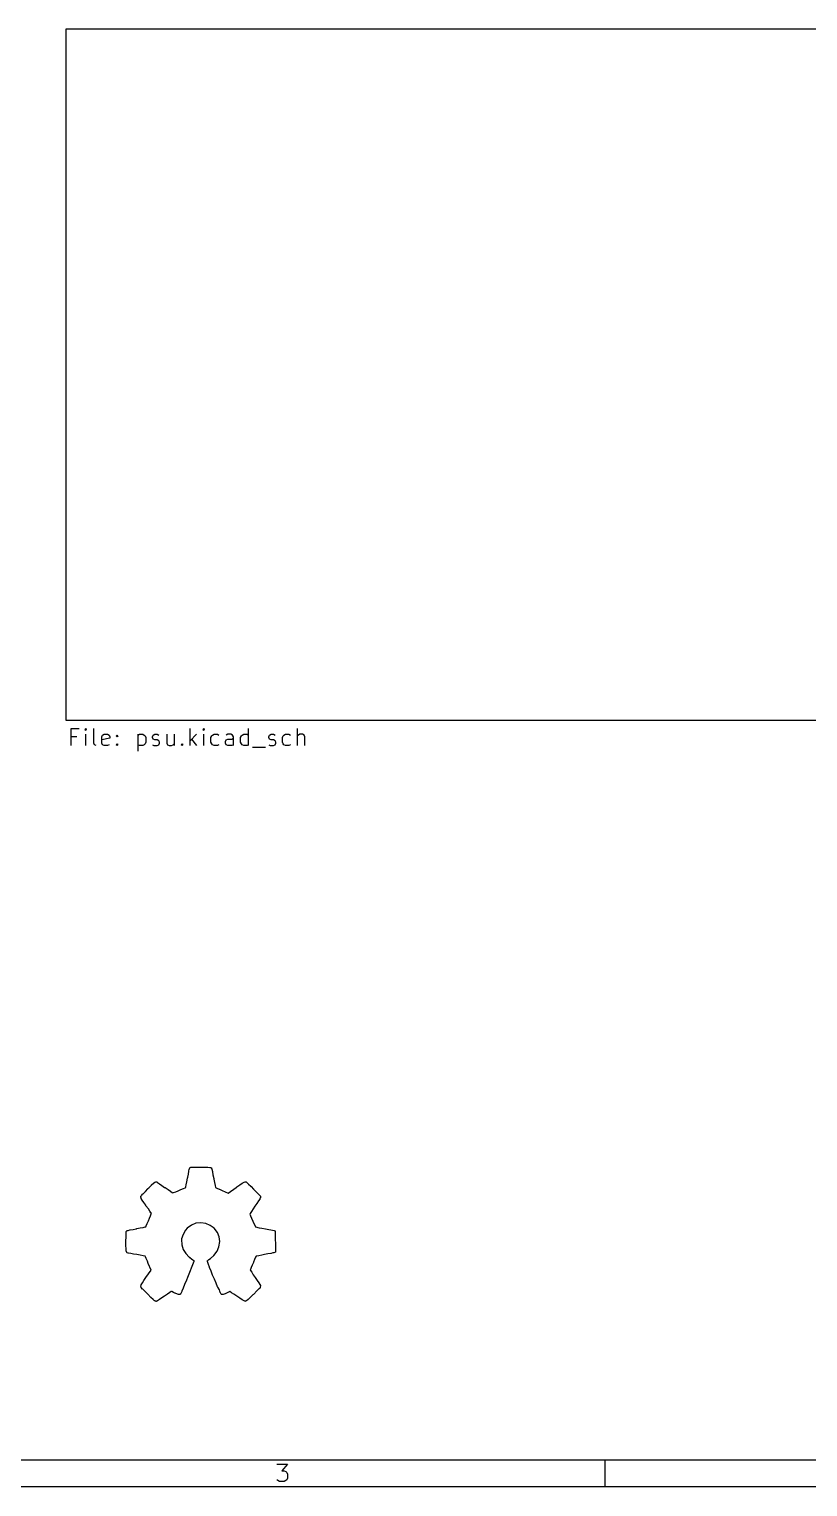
# Model space of a CAD drawing. Header units: millimetres. Extents: x 10 to 287, y -200 to -10.
# Drawn here: x 116.6 to 175.3, y -200 to -90.2 of the extents above; entities that cross this region are included whole.
import ezdxf

# ---------------------------------------------------------------- set-up
doc = ezdxf.new("R2010")
doc.units = ezdxf.units.MM
doc.layers.add('RED', color=14, linetype='CONTINUOUS')
doc.layers.add('YELLOWTHREE', color=44, linetype='CONTINUOUS')

msp = doc.modelspace()

# ---------------------------------------------------------------- linework, layer by layer
at = {"layer": 'RED', "linetype": 'CONTINUOUS'}
for p, q in [((119.38, -90.17), (119.38, -142.24)), ((186.69, -90.17), (119.38, -90.17)), ((119.38, -90.17), (119.38, -142.24)), ((186.69, -90.17), (119.38, -90.17)), ((119.38, -142.24), (186.69, -142.24)), ((119.38, -142.24), (186.69, -142.24)), ((128.5001, -177.0226), (128.5506, -176.7449)), ((128.5506, -176.7449), (128.5519, -176.7402)), ((128.5519, -176.7402), (128.5521, -176.7385)), ((128.5521, -176.7385), (128.5537, -176.734)), ((128.5537, -176.734), (128.5548, -176.7306)), ((128.5548, -176.7306), (128.5555, -176.7294)), ((128.5555, -176.7294), (128.5574, -176.7245)), ((128.5574, -176.7245), (128.5784, -176.6824)), ((128.5784, -176.6824), (128.6264, -176.442)), ((128.6264, -176.442), (128.6515, -176.2168)), ((128.6515, -176.2168), (128.6518, -176.2151)), ((128.6518, -176.2151), (128.652, -176.2127)), ((128.652, -176.2127), (128.6774, -176.0603)), ((128.6774, -176.0603), (128.6789, -176.0546)), ((128.6789, -176.0546), (128.6791, -176.0527)), ((128.6791, -176.0527), (128.6805, -176.0488)), ((128.6805, -176.0488), (128.6814, -176.0458)), ((128.6814, -176.0458), (128.6821, -176.0445)), ((128.6821, -176.0445), (128.6844, -176.0387)), ((128.6844, -176.0387), (128.7098, -175.9879)), ((128.7098, -175.9879), (128.7113, -175.9854)), ((128.7113, -175.9854), (128.7118, -175.9842)), ((128.7118, -175.9842), (128.7132, -175.9825)), ((128.7132, -175.9825), (128.7179, -175.9753)), ((128.7179, -175.9753), (128.7248, -175.9692)), ((128.7248, -175.9692), (128.7313, -175.9618)), ((128.7313, -175.9618), (128.7387, -175.957)), ((128.7387, -175.957), (128.7402, -175.9558)), ((128.7402, -175.9558), (128.7413, -175.9554)), ((128.7413, -175.9554), (128.7439, -175.9538)), ((128.7439, -175.9538), (128.7947, -175.9284)), ((128.7947, -175.9284), (128.8087, -175.9231)), ((128.8087, -175.9231), (128.8114, -175.9229)), ((128.8114, -175.9229), (128.8139, -175.9219)), ((128.8139, -175.9219), (128.8288, -175.9204)), ((128.8288, -175.9204), (128.9558, -175.9204)), ((128.9558, -175.9204), (129.1336, -175.9204)), ((129.1336, -175.9204), (129.3876, -175.9204)), ((129.3876, -175.9204), (129.6162, -175.9204)), ((129.6162, -175.9204), (129.8702, -175.9204)), ((129.8702, -175.9204), (130.0734, -175.9204)), ((130.0734, -175.9204), (130.0794, -175.921)), ((130.0794, -175.921), (130.0859, -175.9214)), ((130.0859, -175.9214), (130.2323, -175.9458)), ((130.2323, -175.9458), (130.2766, -175.9458)), ((130.2766, -175.9458), (130.2915, -175.9473)), ((130.2915, -175.9473), (130.2939, -175.9483)), ((130.2939, -175.9483), (130.2967, -175.9485)), ((130.2967, -175.9485), (130.3073, -175.9538)), ((130.3073, -175.9538), (130.3189, -175.9586)), ((130.3189, -175.9586), (130.3208, -175.9605)), ((130.3208, -175.9605), (130.3234, -175.9618)), ((130.3234, -175.9618), (130.3318, -175.9715)), ((130.3318, -175.9715), (130.34, -175.9797)), ((130.34, -175.9797), (130.3409, -175.9821)), ((130.3409, -175.9821), (130.3428, -175.9842)), ((130.3428, -175.9842), (130.3489, -175.9979)), ((130.3489, -175.9979), (130.3743, -176.0741)), ((130.3743, -176.0741), (130.3746, -176.0757)), ((130.3746, -176.0757), (130.3753, -176.0773)), ((130.3753, -176.0773), (130.4261, -176.2551)), ((130.4261, -176.2551), (130.4273, -176.262)), ((130.4273, -176.262), (130.4285, -176.2676)), ((130.4285, -176.2676), (130.4532, -176.4902)), ((130.4532, -176.4902), (130.5279, -176.7639)), ((130.5279, -176.7639), (130.5285, -176.7677)), ((130.5285, -176.7677), (130.5291, -176.7691)), ((130.5291, -176.7691), (130.5295, -176.7738)), ((130.5295, -176.7738), (130.5304, -176.7787)), ((130.5304, -176.7787), (130.5302, -176.7801)), ((130.5302, -176.7801), (130.5306, -176.784)), ((130.5306, -176.784), (130.5306, -176.8273)), ((130.5306, -176.8273), (130.5795, -177.0722)), ((125.0891, -178.0537), (125.1879, -177.9302)), ((125.1879, -177.9302), (125.191, -177.927)), ((125.191, -177.927), (125.1935, -177.9239)), ((125.1935, -177.9239), (125.3696, -177.7479)), ((125.3696, -177.7479), (125.5456, -177.5466)), ((125.5456, -177.5466), (125.5485, -177.5438)), ((125.5485, -177.5438), (125.5492, -177.5429)), ((125.5492, -177.5429), (125.5527, -177.5399)), ((125.5527, -177.5399), (125.5566, -177.5364)), ((125.5566, -177.5364), (125.5577, -177.5358)), ((125.5577, -177.5358), (125.5607, -177.5334)), ((125.5607, -177.5334), (125.6287, -177.488)), ((125.6287, -177.488), (125.8255, -177.2667)), ((125.8255, -177.2667), (125.8308, -177.2618)), ((125.8308, -177.2618), (125.8336, -177.2589)), ((125.8336, -177.2589), (125.986, -177.1318)), ((125.986, -177.1318), (125.9878, -177.1305)), ((125.9878, -177.1305), (125.9891, -177.1294)), ((125.9891, -177.1294), (126.0907, -177.0532)), ((126.0907, -177.0532), (126.0956, -177.0502)), ((126.0956, -177.0502), (126.1023, -177.046)), ((126.1023, -177.046), (126.1531, -177.0206)), ((126.1531, -177.0206), (126.1671, -177.0153)), ((126.1671, -177.0153), (126.1698, -177.0151)), ((126.1698, -177.0151), (126.1723, -177.0141)), ((126.1723, -177.0141), (126.1872, -177.0126)), ((126.1872, -177.0126), (126.1946, -177.0133)), ((126.1946, -177.0133), (126.1967, -177.0132)), ((126.1967, -177.0132), (126.1982, -177.0137)), ((126.1982, -177.0137), (126.2021, -177.0141)), ((126.2021, -177.0141), (126.2132, -177.0186)), ((126.2132, -177.0186), (126.225, -177.0226)), ((126.225, -177.0226), (126.227, -177.0243)), ((126.227, -177.0243), (126.2295, -177.0254)), ((126.2295, -177.0254), (126.2411, -177.0349)), ((126.2411, -177.0349), (126.2866, -177.0804)), ((126.2866, -177.0804), (126.4327, -177.1778)), ((126.4327, -177.1778), (126.4337, -177.1786)), ((126.4337, -177.1786), (126.4347, -177.1792)), ((126.4347, -177.1792), (126.6111, -177.3052)), ((126.6111, -177.3052), (126.8198, -177.4444)), ((126.8198, -177.4444), (126.8222, -177.4444)), ((126.8222, -177.4444), (126.8371, -177.4459)), ((126.8371, -177.4459), (126.844, -177.4487)), ((126.844, -177.4487), (126.8512, -177.4502)), ((126.8512, -177.4502), (126.8645, -177.4572)), ((126.8645, -177.4572), (127.093, -177.6096)), ((127.093, -177.6096), (127.0938, -177.6102)), ((127.0938, -177.6102), (127.0951, -177.611)), ((127.0951, -177.611), (127.2729, -177.738)), ((127.2729, -177.738), (127.2744, -177.7393)), ((127.2744, -177.7393), (127.2762, -177.7405)), ((127.2762, -177.7405), (127.3967, -177.8369)), ((127.3967, -177.8369), (127.4224, -177.8497)), ((127.4224, -177.8497), (127.4839, -177.8293)), ((127.4839, -177.8293), (127.4855, -177.8289)), ((127.4855, -177.8289), (127.4871, -177.8283)), ((127.4871, -177.8283), (127.6606, -177.7787)), ((127.6606, -177.7787), (127.8306, -177.7058)), ((127.8306, -177.7058), (128.0327, -177.6048)), ((128.0327, -177.6048), (128.037, -177.6031)), ((128.037, -177.6031), (128.04, -177.6017)), ((128.04, -177.6017), (128.2432, -177.5255)), ((128.2432, -177.5255), (128.3614, -177.4781)), ((128.3614, -177.4781), (128.4091, -177.4462)), ((128.4091, -177.4462), (128.4243, -177.4007)), ((128.4243, -177.4007), (128.4488, -177.2541)), ((128.4488, -177.2541), (128.4493, -177.252)), ((128.4493, -177.252), (128.4496, -177.2501)), ((128.4496, -177.2501), (128.5001, -177.0226)), ((130.5795, -177.0722), (130.5796, -177.0723)), ((130.5796, -177.0723), (130.6304, -177.3009)), ((130.6304, -177.3009), (130.6306, -177.3028)), ((130.6306, -177.3028), (130.6312, -177.3049)), ((130.6312, -177.3049), (130.6547, -177.4459)), ((130.6547, -177.4459), (130.6621, -177.4607)), ((130.6621, -177.4607), (130.7621, -177.5007)), ((130.7621, -177.5007), (130.7629, -177.5011)), ((130.7629, -177.5011), (130.7638, -177.5014)), ((130.7638, -177.5014), (130.9416, -177.5775)), ((130.9416, -177.5775), (130.9435, -177.5785)), ((130.9435, -177.5785), (130.9457, -177.5794)), ((130.9457, -177.5794), (131.1461, -177.6797)), ((131.1461, -177.6797), (131.6135, -177.8665)), ((131.6135, -177.8665), (132.2089, -177.4616)), ((132.2089, -177.4616), (132.2547, -177.4159)), ((132.2547, -177.4159), (132.2599, -177.4116)), ((132.2599, -177.4116), (132.2663, -177.4064)), ((132.2663, -177.4064), (132.4949, -177.254)), ((132.4949, -177.254), (132.6707, -177.1284)), ((132.6707, -177.1284), (132.6734, -177.1268)), ((132.6734, -177.1268), (132.6758, -177.1251)), ((132.6758, -177.1251), (132.8028, -177.0489)), ((132.8028, -177.0489), (132.8035, -177.0485)), ((132.8035, -177.0485), (132.8042, -177.048)), ((132.8042, -177.048), (132.8123, -177.0443)), ((132.8123, -177.0443), (132.8163, -177.0425)), ((132.8163, -177.0425), (132.8166, -177.0424)), ((132.8166, -177.0424), (132.8179, -177.0419)), ((132.8179, -177.0419), (132.8941, -177.0165)), ((132.8941, -177.0165), (132.9015, -177.0148)), ((132.9015, -177.0148), (132.9033, -177.0141)), ((132.9033, -177.0141), (132.9058, -177.0138)), ((132.9058, -177.0138), (132.9087, -177.0132)), ((132.9087, -177.0132), (132.9107, -177.0133)), ((132.9107, -177.0133), (132.9182, -177.0126)), ((132.9182, -177.0126), (132.9331, -177.0141)), ((132.9331, -177.0141), (132.9355, -177.0151)), ((132.9355, -177.0151), (132.9383, -177.0153)), ((132.9383, -177.0153), (132.949, -177.0206)), ((132.949, -177.0206), (132.9605, -177.0254)), ((132.9605, -177.0254), (132.9636, -177.0279)), ((132.9636, -177.0279), (132.9649, -177.0286)), ((132.9649, -177.0286), (132.9661, -177.0299)), ((132.9661, -177.0299), (132.9721, -177.0349)), ((132.9721, -177.0349), (133.0229, -177.0857)), ((133.0229, -177.0857), (133.1477, -177.2105)), ((133.1477, -177.2105), (133.3234, -177.3612)), ((133.3234, -177.3612), (133.3268, -177.3648)), ((133.3268, -177.3648), (133.3311, -177.3688)), ((133.3311, -177.3688), (133.5068, -177.5696)), ((133.5068, -177.5696), (133.6579, -177.7207)), ((133.6579, -177.7207), (133.8351, -177.898)), ((133.8351, -177.898), (133.8357, -177.8985)), ((133.8357, -177.8985), (133.9373, -178.0001)), ((125.0194, -178.1651), (125.0203, -178.1524)), ((125.0203, -178.169), (125.0194, -178.1651)), ((125.0203, -178.1407), (125.0213, -178.1382)), ((125.0203, -178.1524), (125.0203, -178.1407)), ((125.0203, -178.1705), (125.0203, -178.169)), ((125.021, -178.1722), (125.0203, -178.1705)), ((125.0227, -178.1797), (125.021, -178.1722)), ((125.0213, -178.1382), (125.0215, -178.1355)), ((125.0215, -178.1355), (125.0269, -178.1244)), ((125.0481, -178.2559), (125.0227, -178.1797)), ((125.0269, -178.1244), (125.0316, -178.1133)), ((125.0316, -178.1133), (125.034, -178.1103)), ((125.034, -178.1103), (125.0348, -178.1088)), ((125.0348, -178.1088), (125.0364, -178.1073)), ((125.0364, -178.1073), (125.0411, -178.1017)), ((125.0411, -178.1017), (125.0891, -178.0537)), ((125.0486, -178.2571), (125.0481, -178.2559)), ((125.0487, -178.2575), (125.0486, -178.2571)), ((125.0508, -178.2621), (125.0487, -178.2575)), ((125.0542, -178.2695), (125.0508, -178.2621)), ((125.0545, -178.2698), (125.0542, -178.2695)), ((125.0551, -178.271), (125.0545, -178.2698)), ((125.1313, -178.398), (125.0551, -178.271)), ((125.133, -178.4003), (125.1313, -178.398)), ((125.1346, -178.4031), (125.133, -178.4003)), ((125.2602, -178.5789), (125.1346, -178.4031)), ((125.3998, -178.7882), (125.2602, -178.5789)), ((125.3998, -178.7906), (125.3998, -178.7882)), ((125.4001, -178.7945), (125.3998, -178.7906)), ((125.4, -178.7961), (125.4001, -178.7945)), ((125.4005, -178.7981), (125.4, -178.7961)), ((125.4013, -178.8055), (125.4005, -178.7981)), ((125.4052, -178.815), (125.4013, -178.8055)), ((125.4079, -178.8247), (125.4052, -178.815)), ((125.4117, -178.8307), (125.4079, -178.8247)), ((125.4126, -178.8329), (125.4117, -178.8307)), ((125.4138, -178.8341), (125.4126, -178.8329)), ((125.4159, -178.8374), (125.4138, -178.8341)), ((125.5934, -179.0657), (125.4159, -178.8374)), ((133.6159, -178.8594), (133.4908, -179.0596)), ((133.7666, -178.6585), (133.6159, -178.8594)), ((133.7683, -178.6555), (133.7666, -178.6585)), ((133.7702, -178.6532), (133.7683, -178.6555)), ((133.8948, -178.4537), (133.7702, -178.6532)), ((133.9937, -178.3302), (133.8948, -178.4537)), ((133.9373, -178.0001), (134.0135, -178.0763)), ((133.999, -178.322), (133.9937, -178.3302)), ((134.0004, -178.3204), (133.999, -178.322)), ((134.0011, -178.3186), (134.0004, -178.3204)), ((134.0018, -178.3177), (134.0011, -178.3186)), ((134.0021, -178.3164), (134.0018, -178.3177)), ((134.0065, -178.3067), (134.0021, -178.3164)), ((134.0319, -178.2305), (134.0065, -178.3067)), ((134.0135, -178.0763), (134.023, -178.0879)), ((134.023, -178.0879), (134.0344, -178.1153)), ((134.0335, -178.223), (134.0319, -178.2305)), ((134.0343, -178.2213), (134.0335, -178.223)), ((134.0345, -178.2187), (134.0343, -178.2213)), ((134.0344, -178.1153), (134.0344, -178.1162)), ((134.0344, -178.1162), (134.0358, -178.1302)), ((134.0352, -178.2159), (134.0345, -178.2187)), ((134.0358, -178.2064), (134.035, -178.2138)), ((134.035, -178.2138), (134.0352, -178.2159)), ((134.0358, -178.1302), (134.0358, -178.1806)), ((134.0358, -178.1806), (134.0358, -178.181)), ((134.0358, -178.181), (134.0358, -178.2064)), ((125.5094, -180.1535), (125.6092, -179.9539)), ((125.7173, -179.2392), (125.5934, -179.0657)), ((125.6092, -179.9539), (125.684, -179.7545)), ((125.684, -179.7545), (125.6849, -179.7525)), ((125.6849, -179.7525), (125.6854, -179.7512)), ((125.6854, -179.7512), (125.7604, -179.5758)), ((125.7917, -179.3632), (125.7173, -179.2392)), ((125.7604, -179.5758), (125.8101, -179.4269)), ((125.7926, -179.3644), (125.7917, -179.3632)), ((125.7936, -179.3663), (125.7926, -179.3644)), ((125.8198, -179.4056), (125.7936, -179.3663)), ((125.8101, -179.4269), (125.8121, -179.4224)), ((125.8121, -179.4224), (125.8142, -179.4169)), ((125.8142, -179.4169), (125.8198, -179.4056)), ((129.5376, -180.1116), (129.177, -180.1357)), ((129.9263, -180.1602), (129.5376, -180.1116)), ((133.2666, -179.4085), (133.2486, -179.4625)), ((133.2486, -179.4625), (133.2938, -179.5751)), ((133.3626, -179.2646), (133.2666, -179.4085)), ((133.2938, -179.5751), (133.2939, -179.5755)), ((133.2939, -179.5755), (133.3692, -179.7511)), ((133.363, -179.2637), (133.3626, -179.2646)), ((133.3638, -179.2628), (133.363, -179.2637)), ((133.4908, -179.0596), (133.3638, -179.2628)), ((133.3692, -179.7511), (133.4704, -179.9789)), ((133.4704, -179.9789), (133.4705, -179.9793)), ((133.4705, -179.9793), (133.471, -179.9802)), ((133.471, -179.9802), (133.6591, -180.4269)), ((123.9015, -181.4761), (123.9266, -181.2)), ((123.9266, -180.7718), (123.9281, -180.7569)), ((123.9266, -180.848), (123.9266, -180.7718)), ((123.9266, -180.975), (123.9266, -180.848)), ((123.9266, -181.2), (123.9266, -180.975)), ((123.9281, -180.7569), (123.9394, -180.7295)), ((123.9394, -180.7295), (123.9605, -180.7084)), ((123.9605, -180.7084), (123.9879, -180.6971)), ((123.9879, -180.6971), (124.0028, -180.6956)), ((124.0028, -180.6956), (124.0666, -180.6956)), ((124.0666, -180.6956), (124.2073, -180.6487)), ((124.2073, -180.6487), (124.208, -180.6485)), ((124.208, -180.6485), (124.2083, -180.6484)), ((124.2083, -180.6484), (124.2131, -180.6473)), ((124.2131, -180.6473), (124.2219, -180.6454)), ((124.2219, -180.6454), (124.2223, -180.6454)), ((124.2223, -180.6454), (124.223, -180.6453)), ((124.223, -180.6453), (124.4482, -180.6202)), ((124.4482, -180.6202), (124.6763, -180.5746)), ((124.6763, -180.5746), (124.6855, -180.5655)), ((124.6855, -180.5655), (124.6971, -180.5561)), ((124.6971, -180.5561), (124.7037, -180.5533)), ((124.7037, -180.5533), (124.7101, -180.5491)), ((124.7101, -180.5491), (124.7245, -180.5447)), ((124.7245, -180.5447), (124.9784, -180.4939)), ((124.9784, -180.4939), (124.9819, -180.4935)), ((124.9819, -180.4935), (124.985, -180.4929)), ((124.985, -180.4929), (125.2053, -180.4684)), ((125.2053, -180.4684), (125.3503, -180.4201)), ((125.3503, -180.4201), (125.3965, -180.4047)), ((125.3965, -180.4047), (125.4332, -180.3313)), ((125.4332, -180.3313), (125.5075, -180.1576)), ((125.5075, -180.1576), (125.5085, -180.1556)), ((125.5085, -180.1556), (125.5094, -180.1535)), ((128.2129, -180.9804), (128.0922, -181.3184)), ((128.3825, -180.6654), (128.2129, -180.9804)), ((128.5236, -180.5244), (128.3825, -180.6654)), ((128.8424, -180.2791), (128.5236, -180.5244)), ((129.177, -180.1357), (128.8424, -180.2791)), ((130.2633, -180.3047), (129.9263, -180.1602)), ((130.5527, -180.5217), (130.2633, -180.3047)), ((130.7946, -180.8362), (130.5527, -180.5217)), ((130.939, -181.1731), (130.7946, -180.8362)), ((130.9868, -181.5316), (130.939, -181.1731)), ((133.6591, -180.4269), (133.9472, -180.4934)), ((133.9472, -180.4934), (134.1469, -180.5184)), ((134.1469, -180.5184), (134.1487, -180.5188)), ((134.1487, -180.5188), (134.151, -180.519)), ((134.151, -180.519), (134.4305, -180.5698)), ((134.4305, -180.5698), (134.4314, -180.57)), ((134.4314, -180.57), (134.4317, -180.5701)), ((134.4317, -180.5701), (134.6846, -180.6206)), ((134.6846, -180.6206), (134.6848, -180.6207)), ((134.6848, -180.6207), (135.0913, -180.6969)), ((135.0913, -180.6969), (135.1056, -180.7011)), ((135.1056, -180.7011), (135.1117, -180.705)), ((135.1117, -180.705), (135.1184, -180.7077)), ((135.1184, -180.7077), (135.1239, -180.713)), ((135.1239, -180.713), (135.1305, -180.7173)), ((135.1305, -180.7173), (135.1345, -180.7232)), ((135.1345, -180.7232), (135.1399, -180.7284)), ((135.1399, -180.7284), (135.1429, -180.7355)), ((135.1429, -180.7355), (135.1473, -180.7419)), ((135.1473, -180.7419), (135.1488, -180.7491)), ((135.1488, -180.7491), (135.1516, -180.7556)), ((135.1516, -180.7556), (135.1534, -180.7705)), ((135.1534, -180.7705), (135.1788, -182.2691)), ((123.9012, -181.483), (123.9015, -181.4795)), ((123.9012, -181.5338), (123.9012, -181.483)), ((123.9012, -181.8386), (123.9012, -181.5338)), ((123.9016, -181.8432), (123.9012, -181.8386)), ((123.9015, -181.4795), (123.9015, -181.4761)), ((123.9018, -181.8481), (123.9016, -181.8432)), ((123.9266, -182.0465), (123.9018, -181.8481)), ((123.9266, -182.1688), (123.9266, -182.0465)), ((123.9266, -182.245), (123.9266, -182.1688)), ((123.9281, -182.2599), (123.9266, -182.245)), ((123.9291, -182.2623), (123.9281, -182.2599)), ((123.9293, -182.2651), (123.9291, -182.2623)), ((123.9346, -182.2791), (123.9293, -182.2651)), ((123.96, -182.3299), (123.9346, -182.2791)), ((128.0922, -181.3184), (128.0922, -181.3782)), ((128.0922, -181.3782), (128.1169, -181.7749)), ((128.1169, -181.7749), (128.2134, -182.1125)), ((128.2134, -182.1125), (128.4063, -182.4259)), ((130.5251, -182.5741), (130.7692, -182.2567)), ((130.7692, -182.2567), (130.9144, -181.918)), ((130.9144, -181.918), (130.9868, -181.5316)), ((135.154, -182.3247), (135.146, -182.3331)), ((135.1628, -182.3172), (135.154, -182.3247)), ((135.1643, -182.3139), (135.1628, -182.3172)), ((135.1667, -182.3116), (135.1643, -182.3139)), ((135.1709, -182.3009), (135.1667, -182.3116)), ((135.1761, -182.2905), (135.1709, -182.3009)), ((135.1763, -182.2869), (135.1761, -182.2905)), ((135.1775, -182.284), (135.1763, -182.2869)), ((135.1788, -182.2691), (135.1775, -182.284)), ((123.9639, -182.336), (123.96, -182.3299)), ((123.9648, -182.3381), (123.9639, -182.336)), ((123.9661, -182.3394), (123.9648, -182.3381)), ((123.9674, -182.3414), (123.9661, -182.3394)), ((123.968, -182.3426), (123.9674, -182.3414)), ((123.9777, -182.351), (123.968, -182.3426)), ((123.9859, -182.3592), (123.9777, -182.351)), ((123.9883, -182.3601), (123.9859, -182.3592)), ((123.9904, -182.362), (123.9883, -182.3601)), ((124.0041, -182.3681), (123.9904, -182.362)), ((124.0803, -182.3935), (124.0041, -182.3681)), ((124.0893, -182.3955), (124.0803, -182.3935)), ((124.0936, -182.3966), (124.0893, -182.3955)), ((124.0947, -182.3967), (124.0936, -182.3966)), ((124.0949, -182.3968), (124.0947, -182.3967)), ((124.2674, -182.4214), (124.0949, -182.3967)), ((124.0949, -182.3967), (124.0949, -182.3968)), ((124.467, -182.4713), (124.2674, -182.4214)), ((124.4724, -182.4721), (124.467, -182.4713)), ((124.4778, -182.4732), (124.4724, -182.4721)), ((124.728, -182.4982), (124.4778, -182.4732)), ((124.9768, -182.5479), (124.728, -182.4982)), ((124.9769, -182.548), (124.9768, -182.5479)), ((125.2055, -182.5988), (124.9769, -182.548)), ((125.2065, -182.5989), (125.2055, -182.5988)), ((125.2071, -182.5991), (125.2065, -182.5989)), ((125.3292, -182.6235), (125.2071, -182.5991)), ((125.3649, -182.6354), (125.3292, -182.6235)), ((125.3783, -182.6755), (125.3649, -182.6354)), ((125.3792, -182.6774), (125.3783, -182.6755)), ((125.3799, -182.6797), (125.3792, -182.6774)), ((125.4307, -182.8067), (125.3799, -182.6797)), ((125.4318, -182.8088), (125.4307, -182.8067)), ((125.4332, -182.8125), (125.4318, -182.8088)), ((125.5315, -183.009), (125.4332, -182.8125)), ((125.5805, -183.1803), (125.5315, -183.009)), ((125.5824, -183.1852), (125.5805, -183.1803)), ((125.5838, -183.1894), (125.5824, -183.1852)), ((125.7957, -183.6839), (125.5838, -183.1894)), ((128.4063, -182.4259), (128.6707, -182.6903)), ((129.0265, -183.0355), (128.5445, -184.2276)), ((128.6707, -182.6903), (128.7105, -182.7102)), ((128.7105, -182.7102), (128.7219, -182.7175)), ((128.7219, -182.7175), (128.724, -182.7189)), ((128.724, -182.7189), (128.8492, -182.819)), ((128.8492, -182.819), (128.8491, -182.819)), ((128.8491, -182.819), (128.9507, -182.8952)), ((128.9507, -182.8952), (128.9539, -182.8982)), ((128.9539, -182.8982), (128.9589, -182.9023)), ((128.9589, -182.9023), (129.0097, -182.9531)), ((129.0097, -182.9531), (129.0175, -182.9627)), ((129.0175, -182.9627), (129.0188, -182.964)), ((129.0188, -182.964), (129.0304, -182.9915)), ((129.0307, -183.0211), (129.0265, -183.0355)), ((129.0304, -182.9915), (129.0304, -182.9918)), ((129.0304, -182.9918), (129.0305, -182.9921)), ((129.0305, -182.9921), (129.0305, -182.9976)), ((129.0305, -182.9976), (129.0307, -183.0211)), ((130.0486, -183.0165), (130.0495, -183.0038)), ((130.0495, -183.0204), (130.0486, -183.0165)), ((130.0495, -182.9921), (130.0505, -182.9896)), ((130.0495, -183.0038), (130.0495, -182.9921)), ((130.0495, -183.0219), (130.0495, -183.0204)), ((130.0502, -183.0236), (130.0495, -183.0219)), ((130.0519, -183.0311), (130.0502, -183.0236)), ((130.0505, -182.9896), (130.0507, -182.9869)), ((130.0507, -182.9869), (130.0561, -182.9758)), ((130.0773, -183.1073), (130.0519, -183.0311)), ((130.0561, -182.9758), (130.0608, -182.9647)), ((130.0608, -182.9647), (130.0634, -182.9615)), ((130.0634, -182.9615), (130.064, -182.9602)), ((130.064, -182.9602), (130.0656, -182.9587)), ((130.0656, -182.9587), (130.0703, -182.9531)), ((130.0703, -182.9531), (130.1465, -182.8769)), ((130.1281, -183.2597), (130.0773, -183.1073)), ((130.1287, -183.261), (130.1281, -183.2597)), ((130.1291, -183.2624), (130.1287, -183.261)), ((130.2052, -183.4655), (130.1291, -183.2624)), ((130.1465, -182.8769), (130.1486, -182.8751)), ((130.1486, -182.8751), (130.1492, -182.8744)), ((130.1492, -182.8744), (130.1529, -182.8716)), ((130.1529, -182.8716), (130.1581, -182.8674)), ((130.1581, -182.8674), (130.1593, -182.8668)), ((130.1593, -182.8668), (130.1612, -182.8655)), ((130.1612, -182.8655), (130.2818, -182.7931)), ((130.2818, -182.7931), (130.5251, -182.5741)), ((133.4196, -183.2922), (133.346, -183.4883)), ((133.5198, -183.0919), (133.4196, -183.2922)), ((133.5214, -183.0875), (133.5198, -183.0919)), ((133.5229, -183.0846), (133.5214, -183.0875)), ((133.5991, -182.8815), (133.5229, -183.0846)), ((133.6727, -182.7097), (133.5991, -182.8815)), ((133.7146, -182.626), (133.6727, -182.7097)), ((133.7564, -182.626), (133.7146, -182.626)), ((133.7624, -182.6253), (133.7564, -182.626)), ((133.7689, -182.625), (133.7624, -182.6253)), ((133.9213, -182.5996), (133.7689, -182.625)), ((133.9233, -182.599), (133.9213, -182.5996)), ((133.9253, -182.5988), (133.9233, -182.599)), ((134.154, -182.548), (133.9253, -182.5988)), ((134.1551, -182.5476), (134.154, -182.548)), ((134.1559, -182.5475), (134.1551, -182.5476)), ((134.3575, -182.4971), (134.1559, -182.5475)), ((134.6063, -182.4473), (134.3575, -182.4971)), ((134.8316, -182.4223), (134.6063, -182.4473)), ((134.8322, -182.4221), (134.8316, -182.4223)), ((134.8327, -182.4222), (134.8322, -182.4221)), ((134.842, -182.4201), (134.8327, -182.4222)), ((134.8463, -182.4192), (134.842, -182.4201)), ((134.8465, -182.419), (134.8463, -182.4192)), ((134.8473, -182.4189), (134.8465, -182.419)), ((134.988, -182.372), (134.8473, -182.4189)), ((135.0264, -182.372), (134.988, -182.372)), ((135.0338, -182.3712), (135.0264, -182.372)), ((135.0359, -182.3714), (135.0338, -182.3712)), ((135.0387, -182.3707), (135.0359, -182.3714)), ((135.0413, -182.3705), (135.0387, -182.3707)), ((135.043, -182.3697), (135.0413, -182.3705)), ((135.0505, -182.3681), (135.043, -182.3697)), ((135.1267, -182.3427), (135.0505, -182.3681)), ((135.1403, -182.3366), (135.1267, -182.3427)), ((135.1427, -182.3345), (135.1403, -182.3366)), ((135.146, -182.3331), (135.1427, -182.3345)), ((125.157, -184.6435), (125.2574, -184.4678)), ((125.2574, -184.4678), (125.259, -184.4654)), ((125.259, -184.4654), (125.2602, -184.4633)), ((125.2602, -184.4633), (125.4126, -184.2348)), ((125.4126, -184.2348), (125.4128, -184.2344)), ((125.4128, -184.2344), (125.4134, -184.2335)), ((125.4134, -184.2335), (125.7957, -183.6839)), ((128.4662, -184.4359), (128.315, -184.7635)), ((128.4671, -184.433), (128.4662, -184.4359)), ((128.4683, -184.4308), (128.4671, -184.433)), ((128.5445, -184.2276), (128.4683, -184.4308)), ((130.2063, -183.4678), (130.2052, -183.4655)), ((130.2072, -183.4703), (130.2063, -183.4678)), ((130.3325, -183.7461), (130.2072, -183.4703)), ((130.4329, -184.0471), (130.3325, -183.7461)), ((130.4349, -184.0518), (130.4329, -184.0471)), ((130.437, -184.0571), (130.4349, -184.0518)), ((130.5881, -184.3591), (130.437, -184.0571)), ((130.7135, -184.66), (130.5881, -184.3591)), ((133.2953, -183.6407), (133.2799, -183.6869)), ((133.2799, -183.6869), (133.2877, -183.7025)), ((133.2877, -183.7025), (133.3841, -183.823)), ((133.3461, -183.4883), (133.2953, -183.6407)), ((133.346, -183.4883), (133.3461, -183.4883)), ((133.3841, -183.823), (133.3845, -183.8236)), ((133.3845, -183.8236), (133.3848, -183.8239)), ((133.3848, -183.8239), (133.3928, -183.8365)), ((133.3928, -183.8365), (133.4914, -184.0337)), ((133.4914, -184.0337), (133.6396, -184.2313)), ((133.6396, -184.2313), (133.6406, -184.2331)), ((133.6406, -184.2331), (133.642, -184.2347)), ((133.642, -184.2347), (133.794, -184.4627)), ((133.794, -184.4627), (133.92, -184.6391)), ((125.0194, -184.8771), (125.0203, -184.8743)), ((125.0201, -184.8865), (125.0194, -184.8771)), ((125.0194, -184.8961), (125.0201, -184.8865)), ((125.0203, -184.8988), (125.0194, -184.8961)), ((125.0203, -184.8717), (125.0213, -184.8692)), ((125.0203, -184.8743), (125.0203, -184.8717)), ((125.0203, -184.9015), (125.0203, -184.8988)), ((125.0213, -184.9039), (125.0203, -184.9015)), ((125.0213, -184.8692), (125.0215, -184.8665)), ((125.0215, -184.9067), (125.0213, -184.9039)), ((125.0215, -184.8665), (125.0268, -184.8525)), ((125.0268, -184.9207), (125.0215, -184.9067)), ((125.0268, -184.8525), (125.0522, -184.8017)), ((125.0522, -184.9715), (125.0268, -184.9207)), ((125.0522, -184.8017), (125.0548, -184.7975)), ((125.0594, -184.9826), (125.0522, -184.9715)), ((125.0548, -184.7975), (125.057, -184.7935)), ((125.057, -184.7935), (125.157, -184.6435)), ((125.0609, -184.985), (125.0594, -184.9826)), ((125.1625, -185.112), (125.0609, -184.985)), ((125.1651, -185.1147), (125.1625, -185.112)), ((125.1681, -185.1183), (125.1651, -185.1147)), ((125.3205, -185.2707), (125.1681, -185.1183)), ((125.5237, -185.4739), (125.3205, -185.2707)), ((125.5491, -185.4993), (125.5237, -185.4739)), ((125.7777, -185.7279), (125.5491, -185.4993)), ((127.0422, -185.4834), (126.8137, -185.6358)), ((127.043, -185.4827), (127.0422, -185.4834)), ((127.0443, -185.482), (127.043, -185.4827)), ((127.2221, -185.355), (127.0443, -185.482)), ((127.2226, -185.3545), (127.2221, -185.355)), ((127.2235, -185.354), (127.2226, -185.3545)), ((127.3195, -185.282), (127.2235, -185.354)), ((127.3361, -185.2737), (127.3195, -185.282)), ((127.3745, -185.2865), (127.3361, -185.2737)), ((127.4942, -185.3583), (127.3745, -185.2865)), ((127.4963, -185.3592), (127.4942, -185.3583)), ((127.4993, -185.3612), (127.4963, -185.3592)), ((127.6009, -185.412), (127.4993, -185.3612)), ((127.6035, -185.413), (127.6009, -185.412)), ((127.605, -185.4138), (127.6035, -185.413)), ((127.7827, -185.49), (127.605, -185.4138)), ((127.7855, -185.4908), (127.7827, -185.49)), ((127.7887, -185.4923), (127.7855, -185.4908)), ((127.8649, -185.5177), (127.7887, -185.4923)), ((127.8723, -185.5193), (127.8649, -185.5177)), ((127.8741, -185.5201), (127.8723, -185.5193)), ((127.8766, -185.5203), (127.8741, -185.5201)), ((127.8795, -185.521), (127.8766, -185.5203)), ((127.8815, -185.5208), (127.8795, -185.521)), ((127.889, -185.5216), (127.8815, -185.5208)), ((127.9398, -185.5216), (127.889, -185.5216)), ((127.9472, -185.5208), (127.9398, -185.5216)), ((127.9493, -185.521), (127.9472, -185.5208)), ((127.9508, -185.5204), (127.9493, -185.521)), ((127.9547, -185.5201), (127.9508, -185.5204)), ((127.9658, -185.5155), (127.9547, -185.5201)), ((127.9776, -185.5116), (127.9658, -185.5155)), ((127.9796, -185.5098), (127.9776, -185.5116)), ((127.9821, -185.5088), (127.9796, -185.5098)), ((127.9907, -185.5001), (127.9821, -185.5088)), ((128, -185.4921), (127.9907, -185.5001)), ((128.002, -185.4888), (128, -185.4921)), ((128.0032, -185.4877), (128.002, -185.4888)), ((128.0039, -185.4858), (128.0032, -185.4877)), ((128.008, -185.4795), (128.0039, -185.4858)), ((128.0334, -185.4287), (128.008, -185.4795)), ((128.0335, -185.4285), (128.0334, -185.4287)), ((128.1096, -185.2763), (128.0335, -185.4285)), ((128.1104, -185.2741), (128.1096, -185.2763)), ((128.111, -185.2731), (128.1104, -185.2741)), ((128.2126, -185.0445), (128.111, -185.2731)), ((128.2133, -185.0421), (128.2126, -185.0445)), ((128.2146, -185.0396), (128.2133, -185.0421)), ((128.315, -184.7635), (128.2146, -185.0396)), ((130.8146, -184.938), (130.7135, -184.66)), ((130.817, -184.9431), (130.8146, -184.938)), ((130.8196, -184.949), (130.817, -184.9431)), ((130.9438, -185.1726), (130.8196, -184.949)), ((131.018, -185.3705), (130.9438, -185.1726)), ((131.0196, -185.3738), (131.018, -185.3705)), ((131.0212, -185.3779), (131.0196, -185.3738)), ((131.072, -185.4795), (131.0212, -185.3779)), ((131.0759, -185.4856), (131.072, -185.4795)), ((131.0768, -185.4877), (131.0759, -185.4856)), ((131.0781, -185.489), (131.0768, -185.4877)), ((131.0801, -185.4921), (131.0781, -185.489)), ((131.0888, -185.4997), (131.0801, -185.4921)), ((131.0979, -185.5088), (131.0888, -185.4997)), ((131.1003, -185.5098), (131.0979, -185.5088)), ((131.1024, -185.5116), (131.1003, -185.5098)), ((131.1141, -185.5155), (131.1024, -185.5116)), ((131.1253, -185.5201), (131.1141, -185.5155)), ((131.1291, -185.5204), (131.1253, -185.5201)), ((131.1307, -185.521), (131.1291, -185.5204)), ((131.1327, -185.5208), (131.1307, -185.521)), ((131.1402, -185.5216), (131.1327, -185.5208)), ((131.2164, -185.5216), (131.1402, -185.5216)), ((131.2294, -185.5202), (131.2164, -185.5216)), ((131.2303, -185.5203), (131.2294, -185.5202)), ((131.2308, -185.5201), (131.2303, -185.5203)), ((131.2313, -185.5201), (131.2308, -185.5201)), ((131.232, -185.5197), (131.2313, -185.5201)), ((131.2447, -185.5161), (131.232, -185.5197)), ((131.3717, -185.4653), (131.2447, -185.5161)), ((131.3738, -185.4641), (131.3717, -185.4653)), ((131.3775, -185.4628), (131.3738, -185.4641)), ((131.4791, -185.412), (131.3775, -185.4628)), ((131.6315, -185.3358), (131.4791, -185.412)), ((131.7331, -185.285), (131.6315, -185.3358)), ((131.736, -185.283), (131.7331, -185.285)), ((131.8546, -185.3779), (131.736, -185.283)), ((131.859, -185.3807), (131.8546, -185.3779)), ((131.8644, -185.3846), (131.859, -185.3807)), ((132.0401, -185.485), (131.8644, -185.3846)), ((132.2663, -185.6358), (132.0401, -185.485)), ((133.4713, -185.5335), (133.2769, -185.7279)), ((133.5111, -185.5136), (133.4713, -185.5335)), ((133.5214, -185.5069), (133.5111, -185.5136)), ((133.5226, -185.5064), (133.5214, -185.5069)), ((133.5235, -185.5056), (133.5226, -185.5064)), ((133.5237, -185.5055), (133.5235, -185.5056)), ((133.5241, -185.505), (133.5237, -185.5055)), ((133.5336, -185.4964), (133.5241, -185.505)), ((133.7589, -185.2461), (133.5336, -185.4964)), ((133.933, -185.0968), (133.7589, -185.2461)), ((133.92, -184.6391), (133.9215, -184.6418)), ((133.9215, -184.6418), (133.9233, -184.6442)), ((133.9233, -184.6442), (133.9976, -184.7681)), ((133.9338, -185.0959), (133.933, -185.0968)), ((133.9342, -185.0957), (133.9338, -185.0959)), ((133.9405, -185.0889), (133.9342, -185.0957)), ((133.9433, -185.086), (133.9405, -185.0889)), ((133.9434, -185.0857), (133.9433, -185.086)), ((133.9444, -185.0847), (133.9434, -185.0857)), ((134.0206, -184.9831), (133.9444, -185.0847)), ((133.9976, -184.7681), (134.0484, -184.8443)), ((134.0242, -184.9771), (134.0206, -184.9831)), ((134.0278, -184.9715), (134.0242, -184.9771)), ((134.0532, -184.9207), (134.0278, -184.9715)), ((134.0484, -184.8443), (134.0501, -184.8475)), ((134.0501, -184.8475), (134.0512, -184.8488)), ((134.0512, -184.8488), (134.0519, -184.851)), ((134.0519, -184.851), (134.0554, -184.8576)), ((134.0545, -184.9171), (134.0532, -184.9207)), ((134.0554, -184.9159), (134.0545, -184.9171)), ((134.0554, -184.8576), (134.0572, -184.8668)), ((134.0558, -184.9137), (134.0554, -184.9159)), ((134.0585, -184.9067), (134.0558, -184.9137)), ((134.0572, -184.8668), (134.0606, -184.8771)), ((134.0593, -184.8961), (134.0585, -184.9067)), ((134.0612, -184.8866), (134.0593, -184.8961)), ((134.0606, -184.8771), (134.0602, -184.8818)), ((134.0602, -184.8818), (134.0612, -184.8866)), ((125.78, -185.7297), (125.7777, -185.7279)), ((125.782, -185.7319), (125.78, -185.7297)), ((125.9577, -185.8825), (125.782, -185.7319)), ((126.0571, -185.9819), (125.9577, -185.8825)), ((126.063, -185.9867), (126.0571, -185.9819)), ((126.0643, -185.9882), (126.063, -185.9867)), ((126.0664, -185.9895), (126.0643, -185.9882)), ((126.0687, -185.9914), (126.0664, -185.9895)), ((126.0705, -185.9921), (126.0687, -185.9914)), ((126.0769, -185.9962), (126.0705, -185.9921)), ((126.1277, -186.0216), (126.0769, -185.9962)), ((126.1417, -186.0269), (126.1277, -186.0216)), ((126.1444, -186.027), (126.1417, -186.0269)), ((126.1469, -186.0281), (126.1444, -186.027)), ((126.1618, -186.0296), (126.1469, -186.0281)), ((126.1872, -186.0296), (126.1618, -186.0296)), ((126.2021, -186.0281), (126.1872, -186.0296)), ((126.2045, -186.027), (126.2021, -186.0281)), ((126.2073, -186.0269), (126.2045, -186.027)), ((126.2213, -186.0216), (126.2073, -186.0269)), ((126.2721, -185.9962), (126.2213, -186.0216)), ((126.2762, -185.9935), (126.2721, -185.9962)), ((126.2803, -185.9914), (126.2762, -185.9935)), ((126.4327, -185.8898), (126.2803, -185.9914)), ((126.4337, -185.8889), (126.4327, -185.8898)), ((126.4347, -185.8884), (126.4337, -185.8889)), ((126.6106, -185.7627), (126.4347, -185.8884)), ((126.8118, -185.637), (126.6106, -185.7627)), ((126.8126, -185.6363), (126.8118, -185.637)), ((126.8137, -185.6358), (126.8126, -185.6363)), ((132.4943, -185.7878), (132.2663, -185.6358)), ((132.6707, -185.9138), (132.4943, -185.7878)), ((132.6734, -185.9153), (132.6707, -185.9138)), ((132.6758, -185.9171), (132.6734, -185.9153)), ((132.8028, -185.9933), (132.6758, -185.9171)), ((132.8049, -185.9942), (132.8028, -185.9933)), ((132.8079, -185.9962), (132.8049, -185.9942)), ((132.8587, -186.0216), (132.8079, -185.9962)), ((132.8727, -186.0269), (132.8587, -186.0216)), ((132.8781, -186.0272), (132.8727, -186.0269)), ((132.8833, -186.029), (132.8781, -186.0272)), ((132.8928, -186.0283), (132.8833, -186.029)), ((132.9023, -186.029), (132.8928, -186.0283)), ((132.9074, -186.0272), (132.9023, -186.029)), ((132.9129, -186.0269), (132.9074, -186.0272)), ((132.9269, -186.0216), (132.9129, -186.0269)), ((132.9777, -185.9962), (132.9269, -186.0216)), ((132.9903, -185.9881), (132.9777, -185.9962)), ((132.9912, -185.9875), (132.9903, -185.988)), ((132.9903, -185.988), (132.9903, -185.9881)), ((133.1182, -185.8859), (132.9912, -185.9875)), ((133.1211, -185.8831), (133.1182, -185.8859)), ((133.1245, -185.8803), (133.1211, -185.8831)), ((133.2769, -185.7279), (133.1245, -185.8803)), ((285.0022, -198.0072), (12, -198.0072)), ((135.2843, -198.3009), (136.089, -198.3009)), ((136.089, -198.3009), (135.6557, -198.7961)), ((135.6557, -198.7961), (135.8414, -198.7961)), ((135.8414, -198.7961), (135.9652, -198.858)), ((160, -198.0072), (160, -200.0072)), ((135.3462, -199.539), (135.2843, -199.477)), ((135.47, -199.6009), (135.3462, -199.539)), ((135.8414, -199.6009), (135.47, -199.6009)), ((135.9652, -199.539), (135.8414, -199.6009)), ((135.9652, -198.858), (136.0271, -198.9199)), ((136.0271, -199.477), (135.9652, -199.539)), ((136.0271, -198.9199), (136.089, -199.0437)), ((136.089, -199.3532), (136.0271, -199.477)), ((136.089, -199.0437), (136.089, -199.3532)), ((287.0022, -200.0072), (10, -200.0072))]:
    msp.add_line(p, q, dxfattribs=at)
at = {"layer": 'YELLOWTHREE', "linetype": 'CONTINUOUS'}
for p, q in [((119.7867, -144.1467), (119.7867, -142.8767)), ((119.7867, -142.8767), (120.3915, -142.8767)), ((120.2101, -143.4815), (119.7867, -143.4815)), ((120.8753, -142.8767), (120.8149, -142.9372)), ((120.8149, -142.9372), (120.8753, -142.9977)), ((120.9358, -142.9372), (120.8753, -142.8767)), ((120.8753, -142.8767), (120.8753, -142.9977)), ((120.8753, -142.9977), (120.9358, -142.9372)), ((120.8753, -144.1467), (120.8753, -143.3001)), ((121.4801, -143.9653), (121.4801, -142.8767)), ((122.0849, -143.4815), (122.1453, -143.3605)), ((122.0849, -143.9653), (122.0849, -143.4815)), ((122.6896, -143.6024), (122.0849, -143.7234)), ((122.1453, -143.3605), (122.2663, -143.3001)), ((122.2663, -143.3001), (122.5082, -143.3001)), ((122.5082, -143.3001), (122.6291, -143.3605)), ((122.6291, -143.3605), (122.6896, -143.4815)), ((122.6896, -143.4815), (122.6896, -143.6024)), ((123.1735, -143.421), (123.2339, -143.3605)), ((123.2339, -143.4815), (123.1735, -143.421)), ((123.2339, -143.3605), (123.2944, -143.421)), ((123.2339, -143.3605), (123.2339, -143.4815)), ((123.2944, -143.421), (123.2339, -143.4815)), ((124.8063, -143.3001), (124.8063, -144.5701)), ((124.8063, -143.3605), (124.9273, -143.3001)), ((124.9273, -143.3001), (125.1692, -143.3001)), ((125.1692, -143.3001), (125.2901, -143.3605)), ((125.2901, -143.3605), (125.3506, -143.421)), ((125.3506, -143.421), (125.4111, -143.542)), ((125.4111, -143.542), (125.4111, -143.9048)), ((125.8949, -143.4815), (125.9553, -143.3605)), ((125.8949, -143.542), (125.8949, -143.4815)), ((125.9553, -143.6629), (125.8949, -143.542)), ((125.9553, -143.3605), (126.0763, -143.3001)), ((126.0763, -143.7234), (125.9553, -143.6629)), ((126.0763, -143.3001), (126.2577, -143.3001)), ((126.2577, -143.7234), (126.0763, -143.7234)), ((126.2577, -143.3001), (126.3787, -143.3605)), ((126.3787, -143.7839), (126.2577, -143.7234)), ((126.4391, -143.9048), (126.3787, -143.7839)), ((126.9834, -143.3001), (126.9834, -143.9653)), ((127.5277, -143.3001), (127.5277, -144.1467)), ((128.7372, -144.1467), (128.7372, -142.8767)), ((129.221, -143.3001), (128.7372, -143.7839)), ((128.8582, -143.6629), (129.221, -144.1467)), ((129.7653, -142.8767), (129.7049, -142.9372)), ((129.7049, -142.9372), (129.7653, -142.9977)), ((129.8258, -142.9372), (129.7653, -142.8767)), ((129.7653, -142.8767), (129.7653, -142.9977)), ((129.7653, -142.9977), (129.8258, -142.9372)), ((129.7653, -144.1467), (129.7653, -143.3001)), ((130.3097, -143.542), (130.3701, -143.421)), ((130.3097, -143.9048), (130.3097, -143.542)), ((130.3701, -143.421), (130.4306, -143.3605)), ((130.4306, -143.3605), (130.5516, -143.3001)), ((130.5516, -143.3001), (130.7935, -143.3001)), ((130.7935, -143.3001), (130.9144, -143.3605)), ((131.3983, -143.8443), (131.4587, -143.7234)), ((131.3983, -143.9653), (131.3983, -143.8443)), ((131.5797, -143.3001), (131.4587, -143.3605)), ((131.4587, -143.7234), (131.5797, -143.6629)), ((131.8216, -143.3001), (131.5797, -143.3001)), ((131.5797, -143.6629), (131.8821, -143.6629)), ((131.9425, -143.3605), (131.8216, -143.3001)), ((131.8821, -143.6629), (132.003, -143.6024)), ((132.003, -143.4815), (131.9425, -143.3605)), ((132.003, -144.1467), (132.003, -143.4815)), ((132.5473, -143.542), (132.6077, -143.421)), ((132.5473, -143.9048), (132.5473, -143.542)), ((132.6077, -143.421), (132.6682, -143.3605)), ((132.6682, -143.3605), (132.7892, -143.3001)), ((132.7892, -143.3001), (133.0311, -143.3001)), ((133.0311, -143.3001), (133.152, -143.3605)), ((133.152, -144.1467), (133.152, -142.8767)), ((134.6639, -143.4815), (134.7243, -143.3605)), ((134.6639, -143.542), (134.6639, -143.4815)), ((134.7243, -143.6629), (134.6639, -143.542)), ((134.7243, -143.3605), (134.8453, -143.3001)), ((134.8453, -143.7234), (134.7243, -143.6629)), ((134.8453, -143.3001), (135.0267, -143.3001)), ((135.0267, -143.7234), (134.8453, -143.7234)), ((135.0267, -143.3001), (135.1477, -143.3605)), ((135.1477, -143.7839), (135.0267, -143.7234)), ((135.2081, -143.9048), (135.1477, -143.7839)), ((135.692, -143.542), (135.7524, -143.421)), ((135.692, -143.9048), (135.692, -143.542)), ((135.7524, -143.421), (135.8129, -143.3605)), ((135.8129, -143.3605), (135.9339, -143.3001)), ((135.9339, -143.3001), (136.1758, -143.3001)), ((136.1758, -143.3001), (136.2967, -143.3605)), ((136.841, -144.1467), (136.841, -142.8767)), ((136.9015, -143.3605), (136.841, -143.421)), ((137.0225, -143.3001), (136.9015, -143.3605)), ((137.2039, -143.3001), (137.0225, -143.3001)), ((137.3248, -143.3605), (137.2039, -143.3001)), ((137.3853, -143.4815), (137.3248, -143.3605)), ((137.3853, -144.1467), (137.3853, -143.4815)), ((121.5406, -144.0863), (121.4801, -143.9653)), ((121.6616, -144.1467), (121.5406, -144.0863)), ((122.1453, -144.0863), (122.0849, -143.9653)), ((122.2663, -144.1467), (122.1453, -144.0863)), ((122.5082, -144.1467), (122.2663, -144.1467)), ((122.6291, -144.0863), (122.5082, -144.1467)), ((123.1735, -144.0863), (123.2339, -144.0258)), ((123.2339, -144.1467), (123.1735, -144.0863)), ((123.2339, -144.0258), (123.2944, -144.0863)), ((123.2339, -144.0258), (123.2339, -144.1467)), ((123.2944, -144.0863), (123.2339, -144.1467)), ((124.9273, -144.1467), (124.8063, -144.0863)), ((125.1692, -144.1467), (124.9273, -144.1467)), ((125.2901, -144.0863), (125.1692, -144.1467)), ((125.3506, -144.0258), (125.2901, -144.0863)), ((125.4111, -143.9048), (125.3506, -144.0258)), ((125.8949, -144.0863), (126.0158, -144.1467)), ((126.0158, -144.1467), (126.2577, -144.1467)), ((126.2577, -144.1467), (126.3787, -144.0863)), ((126.3787, -144.0863), (126.4391, -143.9653)), ((126.4391, -143.9653), (126.4391, -143.9048)), ((126.9834, -143.9653), (127.0439, -144.0863)), ((127.0439, -144.0863), (127.1649, -144.1467)), ((127.1649, -144.1467), (127.3463, -144.1467)), ((127.3463, -144.1467), (127.4672, -144.0863)), ((127.4672, -144.0863), (127.5277, -144.0258)), ((128.072, -144.0863), (128.1324, -144.0258)), ((128.1324, -144.1467), (128.072, -144.0863)), ((128.1324, -144.0258), (128.1929, -144.0863)), ((128.1324, -144.0258), (128.1324, -144.1467)), ((128.1929, -144.0863), (128.1324, -144.1467)), ((130.3701, -144.0258), (130.3097, -143.9048)), ((130.4306, -144.0863), (130.3701, -144.0258)), ((130.5516, -144.1467), (130.4306, -144.0863)), ((130.7935, -144.1467), (130.5516, -144.1467)), ((130.9144, -144.0863), (130.7935, -144.1467)), ((131.4587, -144.0863), (131.3983, -143.9653)), ((131.5797, -144.1467), (131.4587, -144.0863)), ((131.8821, -144.1467), (131.5797, -144.1467)), ((132.003, -144.0863), (131.8821, -144.1467)), ((132.6077, -144.0258), (132.5473, -143.9048)), ((132.6682, -144.0863), (132.6077, -144.0258)), ((132.7892, -144.1467), (132.6682, -144.0863)), ((133.0311, -144.1467), (132.7892, -144.1467)), ((133.152, -144.0863), (133.0311, -144.1467)), ((133.4544, -144.2677), (134.422, -144.2677)), ((134.6639, -144.0863), (134.7848, -144.1467)), ((134.7848, -144.1467), (135.0267, -144.1467)), ((135.0267, -144.1467), (135.1477, -144.0863)), ((135.1477, -144.0863), (135.2081, -143.9653)), ((135.2081, -143.9653), (135.2081, -143.9048)), ((135.7524, -144.0258), (135.692, -143.9048)), ((135.8129, -144.0863), (135.7524, -144.0258)), ((135.9339, -144.1467), (135.8129, -144.0863)), ((136.1758, -144.1467), (135.9339, -144.1467)), ((136.2967, -144.0863), (136.1758, -144.1467))]:
    msp.add_line(p, q, dxfattribs=at)

doc.saveas('drawing.dxf')
